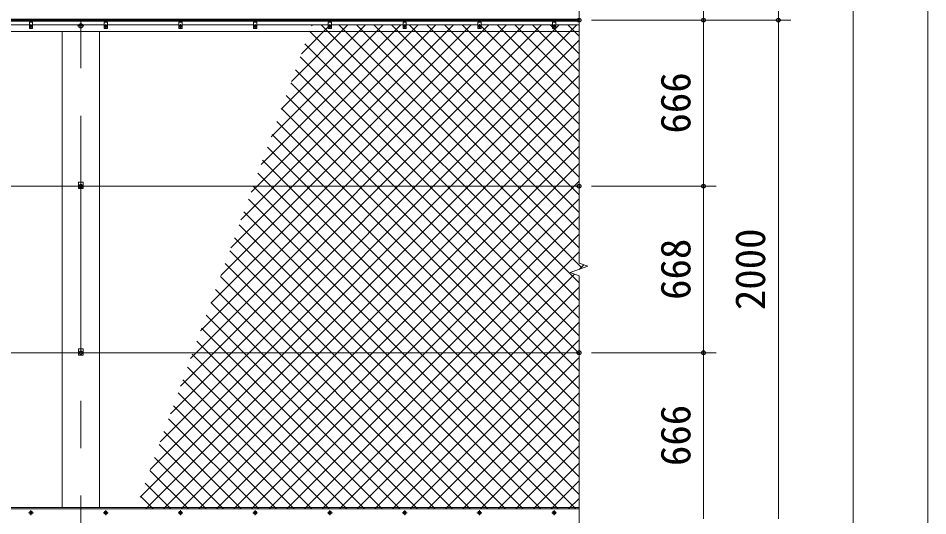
# Model space of a CAD drawing. Units: millimetres at full size. Extents: x -10500 to 10500, y -7425 to 7425.
# Drawn here: x -5398 to -1747, y -1328 to 668 of the extents above; entities that cross this region are included whole.
import ezdxf
from ezdxf.enums import TextEntityAlignment as Align

# ---------------------------------------------------------------- set-up
doc = ezdxf.new("R2010")
doc.units = ezdxf.units.MM
doc.header["$LTSCALE"] = 30
doc.header["$PDMODE"] = 32
doc.header["$PDSIZE"] = 15
doc.linetypes.add('USER1', pattern=[50.8, 31.75, -6.35, 6.35, -6.35])
for name, color, linetype, lineweight in [('0-1_D-STR-DIM', 7, 'Continuous', 13), ('0-2_D-BMK', 2, 'USER1', 13), ('0-3_D-STR3', 3, 'Continuous', 13), ('0-7_D-STR1', 1, 'Continuous', 18), ('0-B_D-STR2', 7, 'Continuous', 13)]:
    doc.layers.add(name, color=color, linetype=linetype, lineweight=lineweight)
doc.layers.add('0-9_Defpoints', color=253, linetype='Continuous')
doc.styles.add('ＭＳ ゴシック', font='')
doc.styles.get('ＭＳ ゴシック').set_extended_font_data('MS Gothic')

msp = doc.modelspace()

# ---------------------------------------------------------------- linework, layer by layer
at = {"layer": '0-1_D-STR-DIM'}
for p, q in [((-2346.86, 5660.7), (-2346.86, 660.7)), ((-2046.86, 5660.7), (-2046.86, -1399.3)), ((-1746.86, 5660.7), (-1746.86, -2139.3)), ((-3146.86, -313.64), (-3146.86, 3135.05)), ((-2646.86, 660.7), (-2646.86, 1160.7)), ((-3096.86, 660.7), (-2596.86, 660.7)), ((-3096.86, 660.7), (-2596.86, 660.7)), ((-3096.86, 660.7), (-2296.86, 660.7)), ((-3096.86, 660.7), (-2296.86, 660.7)), ((-2646.86, -5.3), (-2646.86, 660.7)), ((-2346.86, 660.7), (-2346.86, -1339.3)), ((-3096.86, -5.3), (-2596.86, -5.3)), ((-3096.86, -5.3), (-2596.86, -5.3)), ((-2646.86, -673.3), (-2646.86, -5.3)), ((-3182.1, -352.12), (-3111.62, -326.47)), ((-3111.62, -326.47), (-3146.86, -313.64)), ((-3146.86, -364.95), (-3182.1, -352.12)), ((-3146.86, -1526.89), (-3146.86, -364.95)), ((-3096.86, -673.3), (-2596.86, -673.3)), ((-3096.86, -673.3), (-2596.86, -673.3)), ((-2646.86, -1339.3), (-2646.86, -673.3)), ((-2346.86, -1239.3), (-2346.86, -1139.3))]:
    msp.add_line(p, q, dxfattribs=at)
at = {"layer": '0-2_D-BMK'}
for p, q in [((-5146.86, -2199.3), (-5146.86, 5720.7)), ((-5354.3, 636.7), (-5339.42, 636.7)), ((-5346.86, 644.14), (-5346.86, 629.26)), ((-5134.11, 637.7), (-5159.61, 637.7)), ((-5054.3, 636.7), (-5039.42, 636.7)), ((-5046.86, 644.14), (-5046.86, 629.26)), ((-4754.3, 636.7), (-4739.42, 636.7)), ((-4746.86, 644.14), (-4746.86, 629.26)), ((-4454.3, 636.7), (-4439.42, 636.7)), ((-4446.86, 644.14), (-4446.86, 629.26)), ((-4154.3, 636.7), (-4139.42, 636.7)), ((-4146.86, 644.14), (-4146.86, 629.26)), ((-3854.3, 636.7), (-3839.42, 636.7)), ((-3846.86, 644.14), (-3846.86, 629.26)), ((-3554.3, 636.7), (-3539.42, 636.7)), ((-3546.86, 644.14), (-3546.86, 629.26)), ((-3254.3, 636.7), (-3239.42, 636.7)), ((-3246.86, 644.14), (-3246.86, 629.26)), ((-5156.86, -5.3), (-5136.86, -5.3)), ((-5156.86, -673.3), (-5136.86, -673.3)), ((-5346.86, -1305.62), (-5346.86, -1324.97)), ((-5046.86, -1305.62), (-5046.86, -1324.97)), ((-4746.86, -1305.62), (-4746.86, -1324.97)), ((-4446.86, -1305.62), (-4446.86, -1324.97)), ((-4146.86, -1305.62), (-4146.86, -1324.97)), ((-3846.86, -1305.62), (-3846.86, -1324.97)), ((-3546.86, -1305.62), (-3546.86, -1324.97)), ((-3246.86, -1305.62), (-3246.86, -1324.97)), ((-5337.19, -1315.3), (-5356.53, -1315.3)), ((-5037.19, -1315.3), (-5056.53, -1315.3)), ((-4737.19, -1315.3), (-4756.53, -1315.3)), ((-4437.19, -1315.3), (-4456.53, -1315.3)), ((-4137.19, -1315.3), (-4156.53, -1315.3)), ((-3837.19, -1315.3), (-3856.53, -1315.3)), ((-3537.19, -1315.3), (-3556.53, -1315.3)), ((-3237.19, -1315.3), (-3256.53, -1315.3))]:
    msp.add_line(p, q, dxfattribs=at)
at = {"layer": '0-3_D-STR3'}
for p, q in [((-5640.36, 641.7), (-5353.36, 641.7)), ((-5353.36, 652.7), (-5353.36, 626.7)), ((-5340.36, 652.7), (-5353.36, 652.7)), ((-5340.36, 626.7), (-5353.36, 626.7)), ((-5340.36, 652.7), (-5340.36, 626.7)), ((-5340.36, 641.7), (-5053.36, 641.7)), ((-5155.36, 642.61), (-5146.86, 647.52)), ((-5155.36, 632.8), (-5155.36, 642.61)), ((-5146.86, 627.89), (-5155.36, 632.8)), ((-5138.36, 632.8), (-5146.86, 627.89)), ((-5053.36, 652.7), (-5053.36, 626.7)), ((-5040.36, 652.7), (-5053.36, 652.7)), ((-5040.36, 626.7), (-5053.36, 626.7)), ((-5040.36, 652.7), (-5040.36, 626.7)), ((-5040.36, 641.7), (-4753.36, 641.7)), ((-4753.36, 652.7), (-4753.36, 626.7)), ((-4740.36, 652.7), (-4753.36, 652.7)), ((-4740.36, 626.7), (-4753.36, 626.7)), ((-4740.36, 652.7), (-4740.36, 626.7)), ((-4740.36, 641.7), (-4453.36, 641.7)), ((-4453.36, 652.7), (-4453.36, 626.7)), ((-4440.36, 652.7), (-4453.36, 652.7)), ((-4440.36, 626.7), (-4453.36, 626.7)), ((-4440.36, 652.7), (-4440.36, 626.7)), ((-4440.36, 641.7), (-4153.36, 641.7)), ((-4153.36, 652.7), (-4153.36, 626.7)), ((-4140.36, 652.7), (-4153.36, 652.7)), ((-4140.36, 626.7), (-4153.36, 626.7)), ((-4140.36, 652.7), (-4140.36, 626.7)), ((-4140.36, 641.7), (-3853.36, 641.7)), ((-3853.36, 652.7), (-3853.36, 626.7)), ((-3840.36, 652.7), (-3853.36, 652.7)), ((-3840.36, 626.7), (-3853.36, 626.7)), ((-3840.36, 652.7), (-3840.36, 626.7)), ((-3840.36, 641.7), (-3553.36, 641.7)), ((-3553.36, 652.7), (-3553.36, 626.7)), ((-3540.36, 652.7), (-3553.36, 652.7)), ((-3540.36, 626.7), (-3553.36, 626.7)), ((-3540.36, 652.7), (-3540.36, 626.7)), ((-3540.36, 641.7), (-3253.36, 641.7)), ((-3253.36, 652.7), (-3253.36, 626.7)), ((-3240.36, 652.7), (-3253.36, 652.7)), ((-3240.36, 626.7), (-3253.36, 626.7)), ((-3240.36, 652.7), (-3240.36, 626.7)), ((-3146.86, 641.7), (-3240.36, 641.7)), ((-5137.36, 10.7), (-5156.36, 10.7)), ((-5156.36, 10.7), (-5156.36, -15.3)), ((-5153.36, -1.54), (-5146.86, 2.21)), ((-5146.86, 2.21), (-5140.36, -1.54)), ((-5137.36, 10.7), (-5137.36, -15.3)), ((-8129.66, -5.3), (-5156.36, -5.3)), ((-5137.36, -15.3), (-5156.36, -15.3)), ((-5153.36, -9.05), (-5153.36, -1.54)), ((-5146.86, -12.8), (-5153.36, -9.05)), ((-5140.36, -9.05), (-5146.86, -12.8)), ((-5140.36, -1.54), (-5140.36, -9.05)), ((-5137.36, -5.3), (-3146.86, -5.3)), ((-8129.66, -673.3), (-5156.36, -673.3)), ((-5137.36, -683.3), (-5156.36, -683.3)), ((-5153.36, -669.54), (-5146.86, -665.79)), ((-5153.36, -677.05), (-5153.36, -669.54)), ((-5146.86, -665.79), (-5140.36, -669.54)), ((-5140.36, -669.54), (-5140.36, -677.05)), ((-5137.36, -657.3), (-5137.36, -683.3)), ((-5137.36, -673.3), (-3146.86, -673.3)), ((-3146.86, -1300.3), (-8221.86, -1300.3))]:
    msp.add_line(p, q, dxfattribs=at)
for points in [[(-5146.86, 647.52), (-5138.36, 642.61), (-5138.36, 632.8)], [(-5137.36, -657.3), (-5156.36, -657.3), (-5156.36, -683.3)], [(-5140.36, -677.05), (-5146.86, -680.8), (-5153.36, -677.05)]]:
    msp.add_lwpolyline(points, dxfattribs=at)
for points in [[(-5346.86, -1309.55), (-5351.84, -1312.42), (-5351.84, -1318.17), (-5346.86, -1321.05), (-5341.88, -1318.17), (-5341.88, -1312.42)], [(-5046.86, -1309.55), (-5051.84, -1312.42), (-5051.84, -1318.17), (-5046.86, -1321.05), (-5041.88, -1318.17), (-5041.88, -1312.42)], [(-4746.86, -1309.55), (-4751.84, -1312.42), (-4751.84, -1318.17), (-4746.86, -1321.05), (-4741.88, -1318.17), (-4741.88, -1312.42)], [(-4446.86, -1309.55), (-4451.84, -1312.42), (-4451.84, -1318.17), (-4446.86, -1321.05), (-4441.88, -1318.17), (-4441.88, -1312.42)], [(-4146.86, -1309.55), (-4151.84, -1312.42), (-4151.84, -1318.17), (-4146.86, -1321.05), (-4141.88, -1318.17), (-4141.88, -1312.42)], [(-3846.86, -1309.55), (-3851.84, -1312.42), (-3851.84, -1318.17), (-3846.86, -1321.05), (-3841.88, -1318.17), (-3841.88, -1312.42)], [(-3546.86, -1309.55), (-3551.84, -1312.42), (-3551.84, -1318.17), (-3546.86, -1321.05), (-3541.88, -1318.17), (-3541.88, -1312.42)], [(-3246.86, -1309.55), (-3251.84, -1312.42), (-3251.84, -1318.17), (-3246.86, -1321.05), (-3241.88, -1318.17), (-3241.88, -1312.42)]]:
    msp.add_lwpolyline(points, close=True, dxfattribs=at)
for centre, radius in [((-5346.86, 636.7), 5.25), ((-5146.86, 637.7), 8.25), ((-5046.86, 636.7), 5.25), ((-4746.86, 636.7), 5.25), ((-4446.86, 636.7), 5.25), ((-4146.86, 636.7), 5.25), ((-3846.86, 636.7), 5.25), ((-3546.86, 636.7), 5.25), ((-3246.86, 636.7), 5.25), ((-5146.86, -5.3), 6.25), ((-5146.86, -673.3), 6.25), ((-5346.86, -1315.3), 6.5), ((-5346.86, -1315.3), 4.98), ((-5046.86, -1315.3), 6.5), ((-5046.86, -1315.3), 4.98), ((-4746.86, -1315.3), 6.5), ((-4746.86, -1315.3), 4.98), ((-4446.86, -1315.3), 6.5), ((-4446.86, -1315.3), 4.98), ((-4146.86, -1315.3), 6.5), ((-4146.86, -1315.3), 4.98), ((-3846.86, -1315.3), 6.5), ((-3846.86, -1315.3), 4.98), ((-3546.86, -1315.3), 6.5), ((-3546.86, -1315.3), 4.98), ((-3246.86, -1315.3), 6.5), ((-3246.86, -1315.3), 4.98)]:
    msp.add_circle(centre, radius, dxfattribs=at)
at = {"layer": '0-7_D-STR1'}
for p, q in [((-8221.86, 664.7), (-3146.86, 664.7)), ((-8221.86, 660.7), (-3146.86, 660.7)), ((-8221.86, 656.7), (-3146.86, 656.7)), ((-8221.86, 615.7), (-3146.86, 615.7)), ((-5221.86, 615.7), (-5221.86, -1294.3)), ((-5071.86, -1294.3), (-5071.86, 615.7)), ((-8221.86, -1294.3), (-3146.86, -1294.3))]:
    msp.add_line(p, q, dxfattribs=at)
at = {"layer": '0-9_Defpoints'}
for p in [(-3146.86, 660.7), (-2646.86, 660.7), (-2346.86, 660.7), (-3146.86, -5.3), (-2646.86, -5.3), (-3146.86, -673.3), (-2646.86, -673.3)]:
    msp.add_point(p, dxfattribs=at)
at = {"layer": '0-B_D-STR2'}
for p, q in [((-4827.82, -1030.3), (-3155.81, 641.7)), ((-4787.36, -919.13), (-3226.52, 641.7)), ((-4746.89, -807.95), (-3297.23, 641.7)), ((-4706.43, -696.78), (-3367.95, 641.7)), ((-4665.96, -585.6), (-3438.66, 641.7)), ((-4625.5, -474.43), (-3509.37, 641.7)), ((-4585.04, -363.25), (-3580.08, 641.7)), ((-4544.57, -252.08), (-3650.79, 641.7)), ((-4504.11, -140.9), (-3721.5, 641.7)), ((-4463.64, -29.73), (-3792.21, 641.7)), ((-4423.18, 81.45), (-3862.92, 641.7)), ((-4382.71, 192.62), (-3933.63, 641.7)), ((-4342.25, 303.8), (-4004.34, 641.7)), ((-4301.78, 414.97), (-4075.05, 641.7)), ((-4261.32, 526.15), (-4145.76, 641.7)), ((-4220.86, 637.32), (-4216.47, 641.7)), ((-3146.86, -393.57), (-4182.14, 641.7)), ((-3134.81, -334.91), (-4111.43, 641.7)), ((-3146.86, -252.15), (-4040.71, 641.7)), ((-3146.86, -181.44), (-3970, 641.7)), ((-3146.86, -110.73), (-3899.29, 641.7)), ((-3146.86, -40.02), (-3828.58, 641.7)), ((-3146.86, 30.69), (-3757.87, 641.7)), ((-3146.86, 101.4), (-3687.16, 641.7)), ((-3146.86, 172.11), (-3616.45, 641.7)), ((-3146.86, 242.82), (-3545.74, 641.7)), ((-3146.86, 313.53), (-3475.03, 641.7)), ((-3146.86, 384.24), (-3404.32, 641.7)), ((-3146.86, 454.95), (-3333.61, 641.7)), ((-3146.86, 525.66), (-3262.9, 641.7)), ((-3146.86, 596.38), (-3192.19, 641.7)), ((-3146.86, -464.28), (-4228.22, 617.08)), ((-4868.29, -1141.48), (-3146.86, 579.95)), ((-3146.86, -535), (-4247.09, 565.24)), ((-3146.86, -605.71), (-4265.96, 513.4)), ((-4908.75, -1252.65), (-3146.86, 509.24)), ((-4885.68, -1300.3), (-3146.86, 438.53)), ((-3146.86, -676.42), (-4284.83, 461.56)), ((-3146.86, -747.13), (-4303.7, 409.71)), ((-4814.97, -1300.3), (-3146.86, 367.82)), ((-3146.86, -817.84), (-4322.57, 357.87)), ((-4744.26, -1300.3), (-3146.86, 297.11)), ((-3146.86, -888.55), (-4341.44, 306.03)), ((-4673.55, -1300.3), (-3146.86, 226.4)), ((-3146.86, -959.26), (-4360.3, 254.19)), ((-3146.86, -1029.97), (-4379.17, 202.35)), ((-4602.84, -1300.3), (-3146.86, 155.69)), ((-3146.86, -1100.68), (-4398.04, 150.5)), ((-4532.13, -1300.3), (-3146.86, 84.97)), ((-3146.86, -1171.39), (-4416.91, 98.66)), ((-3146.86, -1242.1), (-4435.78, 46.82)), ((-4461.42, -1300.3), (-3146.86, 14.26)), ((-3159.37, -1300.3), (-4454.65, -5.02)), ((-3230.09, -1300.3), (-4473.52, -56.86)), ((-4390.71, -1300.3), (-3146.86, -56.45)), ((-3300.8, -1300.3), (-4492.39, -108.7)), ((-4320, -1300.3), (-3146.86, -127.16)), ((-3371.51, -1300.3), (-4511.26, -160.55)), ((-3442.22, -1300.3), (-4530.12, -212.39)), ((-4249.28, -1300.3), (-3146.86, -197.87)), ((-3512.93, -1300.3), (-4548.99, -264.23)), ((-4178.57, -1300.3), (-3146.86, -268.58)), ((-3583.64, -1300.3), (-4567.86, -316.07)), ((-3146.87, -339.3), (-3128.05, -320.49)), ((-4107.86, -1300.3), (-3165.67, -358.1)), ((-3654.35, -1300.3), (-4586.73, -367.91)), ((-3725.06, -1300.3), (-4605.6, -419.76)), ((-4037.15, -1300.3), (-3146.86, -410)), ((-3795.77, -1300.3), (-4624.47, -471.6)), ((-3966.44, -1300.3), (-3146.86, -480.71)), ((-3866.48, -1300.3), (-4643.34, -523.44)), ((-3937.19, -1300.3), (-4662.21, -575.28)), ((-3895.73, -1300.3), (-3146.86, -551.42)), ((-4007.9, -1300.3), (-4681.08, -627.12)), ((-3825.02, -1300.3), (-3146.86, -622.13)), ((-4078.61, -1300.3), (-4699.94, -678.96)), ((-3754.31, -1300.3), (-3146.86, -692.84)), ((-4149.32, -1300.3), (-4718.81, -730.81)), ((-3683.6, -1300.3), (-3146.86, -763.55)), ((-4220.03, -1300.3), (-4737.68, -782.65)), ((-4290.75, -1300.3), (-4756.55, -834.49)), ((-3612.89, -1300.3), (-3146.86, -834.26)), ((-4361.46, -1300.3), (-4775.42, -886.33)), ((-3542.18, -1300.3), (-3146.86, -904.97)), ((-4432.17, -1300.3), (-4794.29, -938.17)), ((-3471.47, -1300.3), (-3146.86, -975.69)), ((-4502.88, -1300.3), (-4813.16, -990.02)), ((-4573.59, -1300.3), (-4832.03, -1041.86)), ((-3400.76, -1300.3), (-3146.86, -1046.4)), ((-4644.3, -1300.3), (-4850.9, -1093.7)), ((-3330.05, -1300.3), (-3146.86, -1117.11)), ((-4715.01, -1300.3), (-4869.76, -1145.54)), ((-4785.72, -1300.3), (-4888.63, -1197.38)), ((-3259.34, -1300.3), (-3146.86, -1187.82)), ((-4856.43, -1300.3), (-4907.5, -1249.22)), ((-3188.62, -1300.3), (-3146.86, -1258.53))]:
    msp.add_line(p, q, dxfattribs=at)

# ---------------------------------------------------------------- texts
at = {"layer": '0-1_D-STR-DIM', "style": 'ＭＳ ゴシック'}
for s, p in [('666', (-2663.73, 205.81)), ('2000', (-2363.73, -502.47)), ('668', (-2663.73, -461.5)), ('666', (-2663.73, -1128.19))]:
    msp.add_text(s, height=120.3, rotation=90, dxfattribs=at).set_placement(p, align=Align.BOTTOM_LEFT)

doc.saveas('drawing.dxf')
